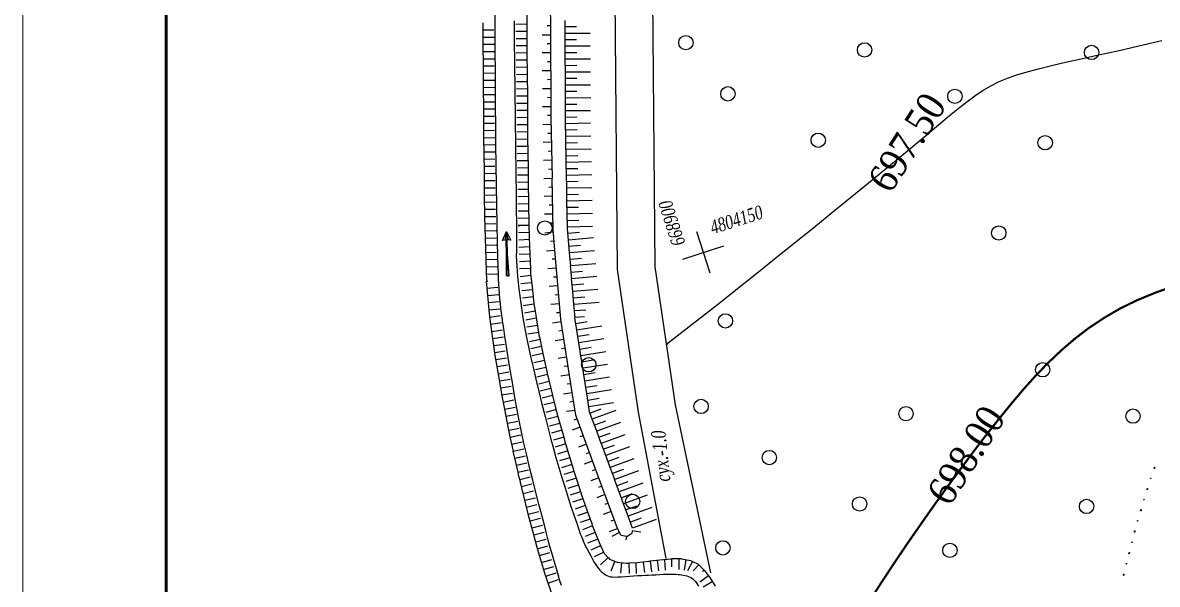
# Model space of a CAD drawing. Header units: millimetres. Extents: x 1353783 to 6492029790, y -7276956 to -512500.
# Drawn here: x 9936562 to 9952370, y -2801697 to -2793875 of the extents above; entities that cross this region are included whole.
import ezdxf

# ---------------------------------------------------------------- set-up
doc = ezdxf.new("R2010")
doc.units = ezdxf.units.MM
doc.linetypes.add('CONTI', pattern=[0])
doc.layers.get('0').update_dxf_attribs({"lineweight": 5})
doc.layers.get('Defpoints').update_dxf_attribs({"color": 255})
for name, color, linetype in [('GOR_BUNKNOWN', 212, 'CONTI'), ('GORIZUNKNOWN', 32, 'CONTI'), ('NAD_MГИДРОГР', 94, 'CONTI'), ('SETKR', 7, 'CONTI'), ('SIT_LГИДРОГР', 84, 'CONTI'), ('SIT_LГОРИЗОН', 14, 'CONTI'), ('SIT_LРЕЛЬЕФ', 7, 'CONTI'), ('USLZNГИДРОГР', 84, 'CONTI'), ('ZAPSKРАСТЕНИ', 94, 'CONTI'), ('РЕЛЬЕФ', 7, 'CONTI')]:
    doc.layers.add(name, color=color, linetype=linetype)
doc.layers.add('штамп', color=7, linetype='Continuous', lineweight=50)
doc.styles.add('SHRFT', font='', dxfattribs={"width": 0.75})
doc.styles.add('tandem1', font='', dxfattribs={"width": 0.9})
doc.styles.get('SHRFT').set_extended_font_data('Times New Roman Cyr', italic=True)
doc.styles.get('tandem1').set_extended_font_data('Times New Roman')

# ---------------------------------------------------------------- blocks, each defined once
blk = doc.blocks.new('BL_333')
at = {"color": 0}
for p, q in [((0, -3), (0, 3)), ((-3, 0), (3, 0))]:
    blk.add_line(p, q, dxfattribs=at)
blk = doc.blocks.new('BL_2004')
at = {"color": 0}
blk.add_circle((0, 0), 1, dxfattribs=at)
blk = doc.blocks.new('BL_89')
at = {"color": 0}
for p, q in [((0, 6.2), (-0.2, 6.2)), ((-0.2, 6.2), (-0.1, 3.7)), ((0, 0), (0, 6.2)), ((0, 6.2), (0.2, 6.2)), ((0.2, 6.2), (0.1, 3.7)), ((-0.1, 3.7), (-0.07, 3.2)), ((-0.07, 3.2), (-0.05, 1.2)), ((0.07, 3.2), (0.05, 1.2)), ((0.1, 3.7), (0.07, 3.2)), ((-0.6, 1.25), (0, 1.2)), ((0, 0), (-0.6, 1.25)), ((-0.25, 1.2), (0, 0)), ((0, 1.2), (0.6, 1.25)), ((0.6, 1.25), (0, 0)), ((0, 0), (0.25, 1.2))]:
    blk.add_line(p, q, dxfattribs=at)
blk = doc.blocks.new('оо')
at = {"layer": 'GOR_BUNKNOWN', "color": 9, "true_color": 0xc7c8ca, "const_width": 0.15}
blk.add_lwpolyline([(222722.493, -3431534.962), (222723.183, -3431534.392), (222723.953, -3431533.772), (222724.793, -3431533.102), (222725.723, -3431532.372), (222726.703, -3431531.622), (222727.743, -3431530.832), (222728.823, -3431530.022), (222729.933, -3431529.212), (222731.073, -3431528.392), (222732.213, -3431527.582), (222733.353, -3431526.792), (222734.493, -3431526.032), (222735.613, -3431525.302), (222736.713, -3431524.612), (222737.813, -3431523.972), (222738.923, -3431523.382), (222740.043, -3431522.842), (222741.183, -3431522.362), (222742.363, -3431521.942), (222743.573, -3431521.602), (222744.833, -3431521.322), (222746.153, -3431521.132), (222747.533, -3431521.022), (222748.963, -3431520.982)], dxfattribs=at)
at = {"layer": 'GORIZUNKNOWN', "color": 9, "true_color": 0xc7c8ca}
blk.add_lwpolyline([(222713.96, -3431514.11), (222714.133, -3431513.972), (222718.463, -3431512.392), (222719.743, -3431511.902), (222721.203, -3431511.352), (222722.803, -3431510.742), (222724.493, -3431510.092), (222726.243, -3431509.422), (222728.003, -3431508.732), (222729.743, -3431508.062), (222731.413, -3431507.402), (222732.983, -3431506.782), (222734.393, -3431506.222), (222735.633, -3431505.712), (222736.703, -3431505.282), (222737.633, -3431504.902), (222738.453, -3431504.572), (222739.173, -3431504.312), (222739.833, -3431504.092), (222740.443, -3431503.922), (222741.043, -3431503.792), (222741.643, -3431503.702), (222742.273, -3431503.652), (222742.963, -3431503.632), (222743.713, -3431503.642), (222744.533, -3431503.682), (222745.453, -3431503.742), (222746.453, -3431503.832), (222747.573, -3431503.932), (222748.803, -3431504.042), (222750.163, -3431504.172), (222751.663, -3431504.312), (222753.313, -3431504.452)], dxfattribs=at)
at = {"layer": 'SIT_LГИДРОГР', "color": 9, "true_color": 0xc7c8ca}
for p, q in [((222722.903, -3431474.022), (222712.313, -3431508.032)), ((222725.413, -3431474.822), (222714.873, -3431508.642)), ((222709.273, -3431489.692), (222709.703, -3431488.362)), ((222708.853, -3431491.002), (222709.273, -3431489.692)), ((222710.763, -3431489.332), (222710.373, -3431490.602)), ((222710.373, -3431490.602), (222709.883, -3431492.182)), ((222708.453, -3431492.272), (222708.853, -3431491.002)), ((222708.063, -3431493.492), (222708.453, -3431492.272)), ((222709.883, -3431492.182), (222709.333, -3431493.982)), ((222707.703, -3431494.642), (222708.063, -3431493.492)), ((222709.333, -3431493.982), (222708.753, -3431495.862)), ((222707.333, -3431495.832), (222707.703, -3431494.642)), ((222706.933, -3431497.132), (222707.333, -3431495.832)), ((222708.753, -3431495.862), (222708.183, -3431497.732)), ((222706.513, -3431498.492), (222706.933, -3431497.132)), ((222708.183, -3431497.732), (222707.653, -3431499.452)), ((222706.093, -3431499.872), (222706.513, -3431498.492)), ((222707.653, -3431499.452), (222707.193, -3431500.932)), ((222705.693, -3431501.212), (222706.093, -3431499.872)), ((222707.193, -3431500.932), (222706.853, -3431502.032)), ((222705.313, -3431502.482), (222705.693, -3431501.212)), ((222704.963, -3431503.632), (222705.313, -3431502.482)), ((222706.663, -3431502.642), (222706.563, -3431502.982)), ((222706.853, -3431502.032), (222706.663, -3431502.642)), ((222706.453, -3431503.312), (222706.343, -3431503.652)), ((222706.563, -3431502.982), (222706.453, -3431503.312)), ((222704.683, -3431504.592), (222704.963, -3431503.632)), ((222706.233, -3431503.982), (222706.123, -3431504.312)), ((222706.343, -3431503.652), (222706.233, -3431503.982)), ((222704.463, -3431505.342), (222704.683, -3431504.592)), ((222705.903, -3431504.982), (222705.803, -3431505.322)), ((222706.013, -3431504.652), (222705.903, -3431504.982)), ((222706.123, -3431504.312), (222706.013, -3431504.652)), ((222704.233, -3431506.142), (222704.323, -3431505.812)), ((222704.323, -3431505.812), (222704.463, -3431505.342)), ((222705.713, -3431505.662), (222705.633, -3431506.002)), ((222705.803, -3431505.322), (222705.713, -3431505.662)), ((222704.063, -3431506.792), (222704.143, -3431506.472)), ((222704.143, -3431506.472), (222704.233, -3431506.142)), ((222705.553, -3431506.362), (222705.463, -3431506.772)), ((222705.633, -3431506.002), (222705.553, -3431506.362)), ((222703.913, -3431507.452), (222703.983, -3431507.122)), ((222703.983, -3431507.122), (222704.063, -3431506.792)), ((222705.373, -3431507.222), (222705.283, -3431507.692)), ((222705.463, -3431506.772), (222705.373, -3431507.222)), ((222703.713, -3431508.442), (222703.773, -3431508.112)), ((222703.773, -3431508.112), (222703.843, -3431507.782)), ((222703.843, -3431507.782), (222703.913, -3431507.452)), ((222705.193, -3431508.192), (222705.113, -3431508.702)), ((222705.283, -3431507.692), (222705.193, -3431508.192)), ((222712.313, -3431508.032), (222710.653, -3431517.922)), ((222703.593, -3431509.112), (222703.653, -3431508.782)), ((222703.653, -3431508.782), (222703.713, -3431508.442)), ((222705.113, -3431508.702), (222705.023, -3431509.212)), ((222714.873, -3431508.642), (222713.273, -3431518.222)), ((222703.433, -3431510.082), (222703.523, -3431509.522)), ((222703.523, -3431509.522), (222703.593, -3431509.112)), ((222704.953, -3431509.722), (222704.883, -3431510.232)), ((222705.023, -3431509.212), (222704.953, -3431509.722)), ((222703.333, -3431510.772), (222703.433, -3431510.082)), ((222704.883, -3431510.232), (222704.823, -3431510.722)), ((222703.213, -3431511.542), (222703.333, -3431510.772)), ((222704.773, -3431511.262), (222704.703, -3431511.942)), ((222704.823, -3431510.722), (222704.773, -3431511.262)), ((222703.083, -3431512.392), (222703.213, -3431511.542)), ((222704.703, -3431511.942), (222704.643, -3431512.712)), ((222702.953, -3431513.272), (222703.083, -3431512.392)), ((222704.643, -3431512.712), (222704.573, -3431513.562)), ((222702.823, -3431514.182), (222702.953, -3431513.272)), ((222704.573, -3431513.562), (222704.513, -3431514.442)), ((222702.703, -3431515.082), (222702.823, -3431514.182)), ((222704.513, -3431514.442), (222704.453, -3431515.352)), ((222702.593, -3431515.942), (222702.703, -3431515.082)), ((222702.503, -3431516.752), (222702.593, -3431515.942)), ((222704.453, -3431515.352), (222704.393, -3431516.232)), ((222702.423, -3431517.552), (222702.503, -3431516.752)), ((222704.393, -3431516.232), (222704.343, -3431517.082)), ((222702.353, -3431518.402), (222702.423, -3431517.552)), ((222704.343, -3431517.082), (222704.293, -3431517.862)), ((222702.283, -3431519.292), (222702.353, -3431518.402)), ((222704.293, -3431517.862), (222704.263, -3431518.542)), ((222710.653, -3431517.922), (222709.383, -3431528.212)), ((222713.273, -3431518.222), (222712.033, -3431530.132)), ((222704.243, -3431519.192), (222704.223, -3431519.902)), ((222704.263, -3431518.542), (222704.243, -3431519.192)), ((222702.223, -3431520.192), (222702.283, -3431519.292)), ((222704.223, -3431519.902), (222704.213, -3431520.632)), ((222702.163, -3431521.072), (222702.223, -3431520.192)), ((222704.213, -3431520.632), (222704.203, -3431521.382)), ((222702.113, -3431521.922), (222702.163, -3431521.072)), ((222704.203, -3431521.382), (222704.203, -3431522.112)), ((222702.073, -3431522.712), (222702.113, -3431521.922)), ((222704.203, -3431522.112), (222704.203, -3431522.802)), ((222702.033, -3431523.422), (222702.073, -3431522.712)), ((222704.203, -3431522.802), (222704.213, -3431523.432)), ((222702.003, -3431524.032), (222702.033, -3431523.422)), ((222704.213, -3431523.432), (222704.223, -3431523.982)), ((222704.223, -3431523.982), (222704.223, -3431524.432)), ((222701.953, -3431524.952), (222701.973, -3431524.512)), ((222701.973, -3431524.512), (222702.003, -3431524.032)), ((222704.223, -3431524.432), (222704.233, -3431524.752)), ((222704.233, -3431524.752), (222704.253, -3431525.012)), ((222701.913, -3431525.922), (222701.933, -3431525.422)), ((222701.933, -3431525.422), (222701.953, -3431524.952)), ((222704.253, -3431525.012), (222704.283, -3431525.292)), ((222704.283, -3431525.292), (222704.313, -3431525.582)), ((222704.313, -3431525.582), (222704.353, -3431525.882)), ((222701.903, -3431526.412), (222701.913, -3431525.922)), ((222704.353, -3431525.882), (222704.403, -3431526.162)), ((222704.403, -3431526.162), (222704.453, -3431526.442)), ((222701.883, -3431527.362), (222701.893, -3431526.902)), ((222701.893, -3431526.902), (222701.903, -3431526.412)), ((222704.453, -3431526.442), (222704.503, -3431526.692)), ((222704.503, -3431526.692), (222704.543, -3431526.912)), ((222704.543, -3431526.912), (222704.593, -3431527.102)), ((222704.593, -3431527.102), (222704.623, -3431527.242)), ((222701.883, -3431527.792), (222701.883, -3431527.362)), ((222704.623, -3431527.242), (222704.663, -3431527.352)), ((222704.663, -3431527.352), (222704.713, -3431527.472)), ((222704.713, -3431527.472), (222704.763, -3431527.582)), ((222704.763, -3431527.582), (222704.813, -3431527.702)), ((222704.813, -3431527.702), (222704.883, -3431527.812)), ((222704.883, -3431527.812), (222704.953, -3431527.922)), ((222704.953, -3431527.922), (222705.023, -3431528.012)), ((222705.023, -3431528.012), (222705.113, -3431528.102)), ((222705.113, -3431528.102), (222705.203, -3431528.182)), ((222705.203, -3431528.182), (222705.303, -3431528.242)), ((222705.303, -3431528.242), (222705.423, -3431528.302)), ((222705.423, -3431528.302), (222705.603, -3431528.362)), ((222705.603, -3431528.362), (222705.813, -3431528.422)), ((222705.813, -3431528.422), (222706.053, -3431528.492)), ((222706.053, -3431528.492), (222706.323, -3431528.552)), ((222706.323, -3431528.552), (222706.593, -3431528.622)), ((222706.593, -3431528.622), (222706.873, -3431528.692)), ((222706.873, -3431528.692), (222707.153, -3431528.752)), ((222707.153, -3431528.752), (222707.413, -3431528.822)), ((222707.413, -3431528.822), (222707.643, -3431528.882)), ((222707.643, -3431528.882), (222707.873, -3431528.952)), ((222707.873, -3431528.952), (222708.123, -3431529.022)), ((222708.123, -3431529.022), (222708.373, -3431529.082)), ((222708.373, -3431529.082), (222708.633, -3431529.152)), ((222708.633, -3431529.152), (222708.893, -3431529.222)), ((222708.893, -3431529.222), (222709.133, -3431529.292)), ((222709.133, -3431529.292), (222709.353, -3431529.362)), ((222709.353, -3431529.362), (222709.553, -3431529.422)), ((222709.553, -3431529.422), (222709.723, -3431529.482)), ((222709.723, -3431529.482), (222709.853, -3431529.532)), ((222709.853, -3431529.532), (222709.963, -3431529.582)), ((222709.963, -3431529.582), (222710.073, -3431529.632)), ((222710.073, -3431529.632), (222710.183, -3431529.692)), ((222710.183, -3431529.692), (222710.293, -3431529.752)), ((222710.293, -3431529.752), (222710.403, -3431529.822)), ((222710.403, -3431529.822), (222710.503, -3431529.902)), ((222710.503, -3431529.902), (222710.593, -3431529.982)), ((222710.593, -3431529.982), (222710.673, -3431530.062)), ((222710.673, -3431530.062), (222710.743, -3431530.152)), ((222710.743, -3431530.152), (222710.803, -3431530.252)), ((222710.803, -3431530.252), (222710.853, -3431530.382)), ((222710.853, -3431530.382), (222710.913, -3431530.542)), ((222710.913, -3431530.542), (222710.963, -3431530.742))]:
    blk.add_line(p, q, dxfattribs=at)
at = {"layer": 'SIT_LГОРИЗОН', "color": 9, "true_color": 0xc7c8ca}
for p, q in [((222708.223, -3431490.232), (222708.623, -3431488.972)), ((222708.623, -3431488.972), (222708.673, -3431488.802)), ((222711.833, -3431488.882), (222711.383, -3431490.312)), ((222708.373, -3431489.752), (222709.093, -3431489.982)), ((222708.523, -3431489.282), (222709.243, -3431489.502)), ((222711.533, -3431489.832), (222710.813, -3431489.612)), ((222707.773, -3431491.672), (222708.223, -3431490.242)), ((222708.073, -3431490.722), (222708.793, -3431490.942)), ((222708.223, -3431490.232), (222708.943, -3431490.452)), ((222711.233, -3431490.792), (222710.513, -3431490.562)), ((222711.383, -3431490.312), (222710.663, -3431490.082)), ((222711.383, -3431490.312), (222711.183, -3431490.962)), ((222707.923, -3431491.192), (222708.643, -3431491.422)), ((222710.933, -3431491.742), (222710.213, -3431491.522)), ((222711.083, -3431491.262), (222710.373, -3431491.042)), ((222711.183, -3431490.962), (222710.933, -3431491.742)), ((222707.323, -3431493.102), (222707.773, -3431491.672)), ((222707.623, -3431492.152), (222708.343, -3431492.372)), ((222707.773, -3431491.672), (222708.493, -3431491.892)), ((222710.783, -3431492.222), (222710.063, -3431491.992)), ((222710.933, -3431491.742), (222710.483, -3431493.172)), ((222706.873, -3431494.532), (222707.323, -3431493.102)), ((222707.323, -3431493.102), (222708.043, -3431493.322)), ((222707.473, -3431492.622), (222708.193, -3431492.852)), ((222710.493, -3431493.182), (222709.773, -3431492.962)), ((222710.633, -3431492.692), (222709.923, -3431492.472)), ((222710.493, -3431493.182), (222710.043, -3431494.612)), ((222707.173, -3431493.582), (222707.893, -3431493.802)), ((222710.193, -3431494.132), (222709.483, -3431493.912)), ((222710.343, -3431493.662), (222709.623, -3431493.432)), ((222706.423, -3431495.962), (222706.873, -3431494.532)), ((222706.873, -3431494.532), (222707.593, -3431494.752)), ((222707.023, -3431494.052), (222707.743, -3431494.282)), ((222710.043, -3431494.612), (222709.323, -3431494.392)), ((222710.043, -3431494.612), (222709.593, -3431496.042)), ((222706.573, -3431495.482), (222707.293, -3431495.712)), ((222706.723, -3431495.012), (222707.443, -3431495.232)), ((222709.743, -3431495.562), (222709.033, -3431495.342)), ((222709.893, -3431495.092), (222709.173, -3431494.862)), ((222706.253, -3431496.512), (222706.423, -3431495.962)), ((222706.423, -3431495.962), (222707.143, -3431496.182)), ((222709.443, -3431496.522), (222708.723, -3431496.292)), ((222709.593, -3431496.042), (222708.873, -3431495.822)), ((222709.593, -3431496.042), (222709.143, -3431497.472)), ((222705.983, -3431497.392), (222706.253, -3431496.512)), ((222706.133, -3431496.912), (222706.843, -3431497.132)), ((222706.273, -3431496.442), (222706.993, -3431496.662)), ((222709.293, -3431496.992), (222708.583, -3431496.772)), ((222705.543, -3431498.822), (222705.983, -3431497.392)), ((222705.833, -3431497.862), (222706.553, -3431498.082)), ((222705.983, -3431497.392), (222706.703, -3431497.612)), ((222708.993, -3431497.952), (222708.283, -3431497.732)), ((222709.143, -3431497.472), (222708.423, -3431497.252)), ((222709.023, -3431497.872), (222708.703, -3431498.902)), ((222709.143, -3431497.472), (222709.013, -3431497.872)), ((222705.693, -3431498.342), (222706.403, -3431498.562)), ((222708.713, -3431498.912), (222707.993, -3431498.692)), ((222708.853, -3431498.432), (222708.133, -3431498.212)), ((222705.103, -3431500.262), (222705.543, -3431498.832)), ((222705.393, -3431499.302), (222706.113, -3431499.522)), ((222705.543, -3431498.822), (222706.263, -3431499.042)), ((222708.563, -3431499.392), (222707.853, -3431499.172)), ((222708.713, -3431498.912), (222708.273, -3431500.342)), ((222704.663, -3431501.692), (222705.103, -3431500.262)), ((222705.103, -3431500.262), (222705.823, -3431500.482)), ((222705.253, -3431499.782), (222705.963, -3431500.002)), ((222708.273, -3431500.342), (222707.553, -3431500.122)), ((222708.423, -3431499.872), (222707.703, -3431499.652)), ((222704.953, -3431500.732), (222705.673, -3431500.952)), ((222707.983, -3431501.302), (222707.263, -3431501.082)), ((222708.123, -3431500.822), (222707.413, -3431500.602)), ((222708.273, -3431500.342), (222707.833, -3431501.772)), ((222704.443, -3431502.402), (222704.663, -3431501.702)), ((222704.663, -3431501.692), (222705.383, -3431501.912)), ((222704.813, -3431501.212), (222705.523, -3431501.432)), ((222707.833, -3431501.782), (222707.113, -3431501.562)), ((222707.833, -3431501.782), (222707.393, -3431503.212)), ((222704.243, -3431503.132), (222704.453, -3431502.402)), ((222704.383, -3431502.652), (222705.103, -3431502.862)), ((222704.513, -3431502.172), (222705.233, -3431502.392)), ((222707.543, -3431502.742), (222706.823, -3431502.522)), ((222707.683, -3431502.262), (222706.973, -3431502.042)), ((222703.823, -3431504.572), (222704.233, -3431503.132)), ((222704.243, -3431503.132), (222704.963, -3431503.342)), ((222707.393, -3431503.212), (222706.673, -3431502.992)), ((222706.783, -3431503.042), (222706.673, -3431503.012)), ((222707.393, -3431503.212), (222706.983, -3431504.652)), ((222703.963, -3431504.092), (222704.683, -3431504.302)), ((222704.103, -3431503.612), (222704.823, -3431503.822)), ((222707.123, -3431504.172), (222706.403, -3431503.972)), ((222707.253, -3431503.692), (222706.533, -3431503.492)), ((222703.413, -3431506.022), (222703.823, -3431504.582)), ((222703.823, -3431504.572), (222704.543, -3431504.782)), ((222706.843, -3431505.142), (222706.123, -3431504.942)), ((222706.983, -3431504.662), (222706.263, -3431504.462)), ((222706.983, -3431504.662), (222706.573, -3431506.102)), ((222703.553, -3431505.542), (222704.273, -3431505.752)), ((222703.693, -3431505.062), (222704.413, -3431505.272)), ((222706.713, -3431505.622), (222705.993, -3431505.422)), ((222703.073, -3431507.472), (222703.403, -3431506.012)), ((222703.293, -3431506.492), (222704.023, -3431506.662)), ((222703.413, -3431506.022), (222703.483, -3431506.042)), ((222706.453, -3431506.582), (222705.713, -3431506.432)), ((222706.573, -3431506.102), (222705.853, -3431505.902)), ((222706.483, -3431506.432), (222706.253, -3431507.562)), ((222706.573, -3431506.102), (222706.483, -3431506.432)), ((222703.183, -3431506.982), (222703.913, -3431507.152)), ((222706.253, -3431507.562), (222705.523, -3431507.412)), ((222706.353, -3431507.072), (222705.613, -3431506.922)), ((222702.853, -3431508.442), (222703.073, -3431507.482)), ((222702.963, -3431507.962), (222703.693, -3431508.132)), ((222703.073, -3431507.472), (222703.803, -3431507.642)), ((222706.153, -3431508.052), (222705.413, -3431507.902)), ((222706.253, -3431507.562), (222706.053, -3431508.522)), ((222702.503, -3431510.432), (222702.763, -3431508.952)), ((222702.763, -3431508.952), (222702.853, -3431508.442)), ((222702.763, -3431508.952), (222703.503, -3431509.082)), ((222702.853, -3431508.462), (222703.593, -3431508.592)), ((222705.973, -3431509.042), (222705.233, -3431508.932)), ((222706.043, -3431508.542), (222705.303, -3431508.432)), ((222706.053, -3431508.522), (222705.973, -3431509.032)), ((222702.673, -3431509.452), (222703.413, -3431509.572)), ((222705.903, -3431509.532), (222705.163, -3431509.432)), ((222705.973, -3431509.042), (222705.753, -3431510.522)), ((222702.383, -3431511.122), (222702.503, -3431510.422)), ((222702.503, -3431510.432), (222703.243, -3431510.562)), ((222702.593, -3431509.942), (222703.333, -3431510.072)), ((222705.753, -3431510.522), (222705.013, -3431510.412)), ((222705.823, -3431510.032), (222705.083, -3431509.922)), ((222705.753, -3431510.522), (222705.703, -3431510.832)), ((222702.273, -3431511.902), (222702.383, -3431511.122)), ((222702.413, -3431510.922), (222703.153, -3431511.042)), ((222705.693, -3431511.022), (222704.943, -3431510.942)), ((222705.713, -3431510.832), (222705.593, -3431512.012)), ((222702.063, -3431513.392), (222702.273, -3431511.902)), ((222702.273, -3431511.902), (222703.013, -3431512.002)), ((222702.343, -3431511.402), (222703.083, -3431511.512)), ((222705.593, -3431512.012), (222704.843, -3431511.932)), ((222705.643, -3431511.512), (222704.893, -3431511.442)), ((222705.593, -3431512.012), (222705.463, -3431513.282)), ((222702.133, -3431512.892), (222702.873, -3431513.002)), ((222702.203, -3431512.402), (222702.943, -3431512.502)), ((222705.493, -3431513.002), (222704.743, -3431512.932)), ((222705.543, -3431512.512), (222704.793, -3431512.432)), ((222701.983, -3431513.952), (222702.063, -3431513.382)), ((222702.063, -3431513.392), (222702.803, -3431513.492)), ((222705.443, -3431513.502), (222704.693, -3431513.452)), ((222705.443, -3431513.502), (222705.333, -3431515.002)), ((222705.463, -3431513.282), (222705.443, -3431513.512)), ((222701.873, -3431514.882), (222701.983, -3431513.952)), ((222701.933, -3431514.382), (222702.673, -3431514.472)), ((222701.993, -3431513.882), (222702.733, -3431513.982)), ((222705.373, -3431514.502), (222704.623, -3431514.442)), ((222705.403, -3431514.002), (222704.663, -3431513.942)), ((222701.693, -3431516.372), (222701.873, -3431514.882)), ((222701.873, -3431514.882), (222702.613, -3431514.972)), ((222705.343, -3431515.002), (222704.593, -3431514.952)), ((222705.343, -3431515.002), (222705.283, -3431515.782)), ((222701.753, -3431515.872), (222702.493, -3431515.962)), ((222701.813, -3431515.382), (222702.553, -3431515.462)), ((222705.273, -3431516.002), (222704.523, -3431515.972)), ((222705.303, -3431515.502), (222704.563, -3431515.442)), ((222705.283, -3431515.782), (222705.253, -3431516.502)), ((222701.553, -3431517.862), (222701.643, -3431516.832)), ((222701.643, -3431516.832), (222701.703, -3431516.372)), ((222701.643, -3431516.862), (222702.393, -3431516.932)), ((222701.693, -3431516.372), (222702.433, -3431516.462)), ((222705.253, -3431516.502), (222704.503, -3431516.472)), ((222705.253, -3431516.502), (222705.193, -3431518.002)), ((222701.593, -3431517.362), (222702.343, -3431517.432)), ((222705.213, -3431517.502), (222704.463, -3431517.472)), ((222705.233, -3431517.002), (222704.483, -3431516.972)), ((222701.413, -3431519.352), (222701.543, -3431517.862)), ((222701.503, -3431518.352), (222702.253, -3431518.422)), ((222701.553, -3431517.862), (222702.303, -3431517.932)), ((222705.173, -3431518.492), (222704.423, -3431518.482)), ((222705.193, -3431518.002), (222704.443, -3431517.972)), ((222705.183, -3431518.232), (222705.153, -3431519.492)), ((222705.193, -3431518.002), (222705.183, -3431518.232)), ((222701.453, -3431518.852), (222702.203, -3431518.922)), ((222705.163, -3431518.992), (222704.413, -3431518.982)), ((222701.303, -3431520.862), (222701.393, -3431519.652)), ((222701.373, -3431519.862), (222702.123, -3431519.922)), ((222701.383, -3431519.652), (222701.413, -3431519.362)), ((222701.413, -3431519.352), (222702.163, -3431519.422)), ((222705.153, -3431519.992), (222704.403, -3431519.982)), ((222705.163, -3431519.492), (222704.413, -3431519.482)), ((222705.163, -3431519.492), (222705.143, -3431520.542)), ((222701.203, -3431522.322), (222701.313, -3431520.852)), ((222701.303, -3431520.862), (222702.053, -3431520.912)), ((222701.343, -3431520.362), (222702.083, -3431520.412)), ((222705.143, -3431520.492), (222704.393, -3431520.482)), ((222705.143, -3431520.542), (222705.143, -3431520.992)), ((222701.273, -3431521.352), (222702.023, -3431521.412)), ((222705.133, -3431520.992), (222704.383, -3431520.992)), ((222705.133, -3431521.492), (222704.383, -3431521.492)), ((222705.133, -3431520.992), (222705.143, -3431522.492)), ((222701.133, -3431523.842), (222701.203, -3431522.342)), ((222701.203, -3431522.352), (222701.203, -3431522.322)), ((222701.203, -3431522.352), (222701.953, -3431522.392)), ((222701.243, -3431521.852), (222701.983, -3431521.902)), ((222705.133, -3431521.992), (222704.383, -3431521.992)), ((222701.183, -3431522.842), (222701.933, -3431522.882)), ((222705.143, -3431522.492), (222704.393, -3431522.492)), ((222705.163, -3431522.992), (222704.413, -3431523.012)), ((222705.143, -3431522.492), (222705.143, -3431522.622)), ((222705.153, -3431522.622), (222705.193, -3431523.992)), ((222701.083, -3431524.742), (222701.123, -3431523.842)), ((222701.133, -3431523.842), (222701.883, -3431523.882)), ((222701.153, -3431523.342), (222701.903, -3431523.382)), ((222705.183, -3431523.492), (222704.433, -3431523.512)), ((222705.203, -3431523.992), (222704.453, -3431524.012)), ((222705.203, -3431523.992), (222705.213, -3431524.382)), ((222701.063, -3431525.342), (222701.083, -3431524.742)), ((222701.103, -3431524.342), (222701.853, -3431524.382)), ((222705.203, -3431524.492), (222704.453, -3431524.542)), ((222705.203, -3431524.382), (222705.273, -3431525.492)), ((222701.033, -3431526.792), (222701.073, -3431525.342)), ((222701.063, -3431525.342), (222701.813, -3431525.362)), ((222701.073, -3431524.842), (222701.823, -3431524.862)), ((222705.243, -3431524.992), (222704.493, -3431525.042)), ((222705.273, -3431525.482), (222704.523, -3431525.532)), ((222705.273, -3431525.482), (222705.293, -3431525.732)), ((222701.043, -3431526.342), (222701.793, -3431526.362)), ((222701.053, -3431525.842), (222701.803, -3431525.862)), ((222705.323, -3431525.992), (222704.583, -3431526.082)), ((222705.293, -3431525.732), (222705.403, -3431526.572)), ((222701.063, -3431528.342), (222701.033, -3431526.842)), ((222701.043, -3431526.842), (222701.043, -3431526.792)), ((222701.043, -3431526.842), (222701.793, -3431526.832)), ((222705.393, -3431526.482), (222704.653, -3431526.582)), ((222705.583, -3431526.932), (222704.913, -3431527.262)), ((222705.403, -3431526.572), (222705.583, -3431526.942)), ((222705.583, -3431526.932), (222705.643, -3431527.062)), ((222705.643, -3431527.062), (222706.083, -3431527.422)), ((222701.043, -3431527.342), (222701.793, -3431527.332)), ((222705.933, -3431527.302), (222705.453, -3431527.882)), ((222706.363, -3431527.542), (222706.053, -3431528.232)), ((222706.083, -3431527.422), (222706.673, -3431527.682)), ((222706.823, -3431527.722), (222706.623, -3431528.442)), ((222706.673, -3431527.692), (222706.813, -3431527.732)), ((222706.823, -3431527.722), (222707.383, -3431527.882)), ((222707.303, -3431527.862), (222707.103, -3431528.582)), ((222707.383, -3431527.882), (222708.163, -3431528.032)), ((222707.793, -3431527.962), (222707.653, -3431528.702)), ((222708.293, -3431528.052), (222708.153, -3431528.792)), ((222708.163, -3431528.032), (222708.283, -3431528.052)), ((222708.293, -3431528.052), (222708.953, -3431528.182)), ((222708.783, -3431528.142), (222708.643, -3431528.882)), ((222708.953, -3431528.182), (222709.723, -3431528.352)), ((222709.263, -3431528.252), (222709.093, -3431528.982)), ((222709.753, -3431528.352), (222709.573, -3431528.902)), ((222709.723, -3431528.352), (222709.753, -3431528.362)), ((222709.753, -3431528.352), (222710.413, -3431528.562)), ((222710.233, -3431528.502), (222710.003, -3431529.222)), ((222710.683, -3431528.722), (222710.343, -3431529.382)), ((222710.413, -3431528.572), (222710.983, -3431528.872)), ((222711.093, -3431528.982), (222710.563, -3431529.512)), ((222711.433, -3431529.352), (222710.933, -3431529.622)), ((222710.983, -3431528.872), (222711.093, -3431528.982)), ((222711.093, -3431528.982), (222711.393, -3431529.282)), ((222711.393, -3431529.282), (222711.673, -3431529.802)), ((222711.833, -3431530.272), (222711.123, -3431530.522)), ((222711.663, -3431529.792), (222711.523, -3431529.872)), ((222711.673, -3431529.802), (222711.833, -3431530.262)), ((222711.833, -3431530.272), (222711.883, -3431530.422)), ((222711.963, -3431530.752), (222711.233, -3431530.922)), ((222711.893, -3431530.422), (222712.053, -3431531.102))]:
    blk.add_line(p, q, dxfattribs=at)
at = {"layer": 'SIT_LРЕЛЬЕФ', "color": 9, "true_color": 0xc7c8ca}
for p, q in [((222712.903, -3431491.042), (222714.413, -3431486.272)), ((222713.093, -3431490.442), (222712.853, -3431490.372)), ((222713.883, -3431491.262), (222714.153, -3431490.402)), ((222714.783, -3431491.072), (222714.023, -3431490.832)), ((222711.393, -3431495.812), (222712.903, -3431491.042)), ((222712.333, -3431490.862), (222712.903, -3431491.042)), ((222712.713, -3431491.642), (222712.473, -3431491.562)), ((222713.613, -3431492.112), (222713.883, -3431491.252)), ((222715.553, -3431491.792), (222713.883, -3431491.262)), ((222712.523, -3431492.232), (222711.953, -3431492.052)), ((222713.343, -3431492.972), (222713.613, -3431492.112)), ((222715.283, -3431492.642), (222713.613, -3431492.112)), ((222714.513, -3431491.922), (222713.753, -3431491.682)), ((222712.333, -3431492.832), (222712.103, -3431492.762)), ((222713.073, -3431493.832), (222713.343, -3431492.972)), ((222715.013, -3431493.502), (222713.343, -3431492.972)), ((222714.243, -3431492.782), (222713.483, -3431492.542)), ((222712.143, -3431493.432), (222711.573, -3431493.252)), ((222711.963, -3431494.022), (222711.723, -3431493.952)), ((222712.803, -3431494.692), (222713.073, -3431493.832)), ((222714.743, -3431494.362), (222713.073, -3431493.832)), ((222713.973, -3431493.642), (222713.213, -3431493.402)), ((222711.773, -3431494.622), (222711.203, -3431494.442)), ((222712.533, -3431495.552), (222712.803, -3431494.692)), ((222714.473, -3431495.222), (222712.803, -3431494.692)), ((222713.703, -3431494.502), (222712.943, -3431494.262)), ((222711.583, -3431495.212), (222711.343, -3431495.142)), ((222712.253, -3431496.402), (222712.523, -3431495.542)), ((222714.203, -3431496.082), (222712.533, -3431495.552)), ((222713.433, -3431495.362), (222712.673, -3431495.122)), ((222710.823, -3431495.632), (222711.393, -3431495.812)), ((222711.203, -3431496.402), (222710.963, -3431496.322)), ((222711.153, -3431496.552), (222711.393, -3431495.802)), ((222713.153, -3431496.212), (222712.393, -3431495.972)), ((222709.953, -3431500.592), (222711.163, -3431496.552)), ((222711.033, -3431497.002), (222710.453, -3431496.832)), ((222711.983, -3431497.252), (222712.103, -3431496.852)), ((222712.113, -3431496.852), (222712.253, -3431496.402)), ((222712.883, -3431497.072), (222712.123, -3431496.832)), ((222713.923, -3431496.932), (222712.253, -3431496.402)), ((222710.853, -3431497.602), (222710.613, -3431497.522)), ((222711.723, -3431498.112), (222711.983, -3431497.252)), ((222712.623, -3431497.912), (222711.853, -3431497.682)), ((222713.663, -3431497.752), (222711.983, -3431497.252)), ((222710.673, -3431498.192), (222710.093, -3431498.022)), ((222710.493, -3431498.792), (222710.253, -3431498.722)), ((222711.463, -3431498.982), (222711.723, -3431498.122)), ((222712.363, -3431498.782), (222711.593, -3431498.552)), ((222713.403, -3431498.612), (222711.723, -3431498.112)), ((222710.313, -3431499.392), (222709.733, -3431499.222)), ((222711.213, -3431499.842), (222711.473, -3431498.982)), ((222712.113, -3431499.642), (222711.343, -3431499.412)), ((222713.143, -3431499.482), (222711.463, -3431498.982)), ((222710.133, -3431499.992), (222709.893, -3431499.922)), ((222710.953, -3431500.702), (222711.213, -3431499.842)), ((222711.853, -3431500.502), (222711.083, -3431500.272)), ((222712.893, -3431500.342), (222711.213, -3431499.842)), ((222708.923, -3431504.002), (222709.943, -3431500.592)), ((222709.383, -3431500.422), (222709.953, -3431500.592)), ((222710.693, -3431501.562), (222710.953, -3431500.702)), ((222712.633, -3431501.202), (222710.953, -3431500.702)), ((222709.593, -3431501.792), (222709.013, -3431501.622)), ((222709.763, -3431501.192), (222709.533, -3431501.122)), ((222710.433, -3431502.422), (222710.693, -3431501.562)), ((222712.373, -3431502.062), (222710.693, -3431501.562)), ((222711.593, -3431501.362), (222710.823, -3431501.132)), ((222709.413, -3431502.392), (222709.173, -3431502.312)), ((222710.173, -3431503.282), (222710.433, -3431502.422)), ((222712.113, -3431502.922), (222710.433, -3431502.422)), ((222711.333, -3431502.222), (222710.563, -3431501.992)), ((222709.233, -3431502.982), (222708.653, -3431502.812)), ((222709.913, -3431504.152), (222710.173, -3431503.292)), ((222711.853, -3431503.782), (222710.173, -3431503.282)), ((222711.073, -3431503.082), (222710.303, -3431502.852)), ((222708.873, -3431504.192), (222708.293, -3431504.062)), ((222708.593, -3431505.412), (222708.923, -3431504.002)), ((222709.053, -3431503.582), (222708.813, -3431503.512)), ((222709.703, -3431505.032), (222709.883, -3431504.262)), ((222709.883, -3431504.262), (222709.913, -3431504.152)), ((222711.593, -3431504.652), (222709.913, -3431504.152)), ((222710.813, -3431503.952), (222710.043, -3431503.722)), ((222708.733, -3431504.802), (222708.493, -3431504.742)), ((222709.503, -3431505.912), (222709.703, -3431505.032)), ((222711.413, -3431505.422), (222709.703, -3431505.032)), ((222710.583, -3431504.772), (222709.803, -3431504.592)), ((222707.503, -3431510.122), (222708.593, -3431505.412)), ((222708.013, -3431505.272), (222708.593, -3431505.412)), ((222710.383, -3431505.652), (222709.603, -3431505.472)), ((222708.313, -3431506.632), (222707.723, -3431506.492)), ((222708.453, -3431506.022), (222708.213, -3431505.962)), ((222709.303, -3431506.792), (222709.503, -3431505.912)), ((222710.183, -3431506.532), (222709.403, -3431506.352)), ((222711.213, -3431506.302), (222709.503, -3431505.912)), ((222708.173, -3431507.242), (222707.923, -3431507.182)), ((222709.093, -3431507.672), (222709.293, -3431506.792)), ((222709.973, -3431507.412), (222709.193, -3431507.232)), ((222711.013, -3431507.182), (222709.303, -3431506.792)), ((222708.033, -3431507.842), (222707.443, -3431507.712)), ((222708.893, -3431508.542), (222709.093, -3431507.662)), ((222709.773, -3431508.282), (222708.993, -3431508.102)), ((222710.803, -3431508.062), (222709.093, -3431507.672)), ((222707.743, -3431509.062), (222707.163, -3431508.932)), ((222707.883, -3431508.452), (222707.643, -3431508.402)), ((222708.693, -3431509.422), (222708.893, -3431508.542)), ((222709.573, -3431509.162), (222708.793, -3431508.982)), ((222710.603, -3431508.932), (222708.893, -3431508.542)), ((222707.603, -3431509.672), (222707.363, -3431509.612)), ((222708.493, -3431510.302), (222708.693, -3431509.422)), ((222710.403, -3431509.812), (222708.693, -3431509.422)), ((222706.693, -3431515.222), (222707.473, -3431510.282)), ((222706.883, -3431510.192), (222707.473, -3431510.282)), ((222707.473, -3431510.282), (222707.503, -3431510.122)), ((222708.343, -3431511.182), (222708.483, -3431510.322)), ((222708.473, -3431510.322), (222708.483, -3431510.292)), ((222709.133, -3431510.452), (222708.493, -3431510.302)), ((222709.373, -3431510.042), (222708.593, -3431509.862)), ((222707.373, -3431510.902), (222707.123, -3431510.862)), ((222708.203, -3431512.072), (222708.343, -3431511.182)), ((222710.073, -3431511.452), (222708.343, -3431511.182)), ((222709.203, -3431510.862), (222708.413, -3431510.742)), ((222707.273, -3431511.522), (222706.683, -3431511.422)), ((222707.183, -3431512.132), (222706.933, -3431512.092)), ((222708.063, -3431512.962), (222708.203, -3431512.072)), ((222709.933, -3431512.342), (222708.203, -3431512.072)), ((222709.063, -3431511.752), (222708.273, -3431511.632)), ((222707.083, -3431512.752), (222706.493, -3431512.662)), ((222707.923, -3431513.842), (222708.063, -3431512.952)), ((222709.793, -3431513.232), (222708.063, -3431512.962)), ((222708.923, -3431512.642), (222708.133, -3431512.522)), ((222706.983, -3431513.372), (222706.733, -3431513.332)), ((222708.783, -3431513.522), (222707.993, -3431513.402)), ((222706.883, -3431513.992), (222706.293, -3431513.892)), ((222707.783, -3431514.732), (222707.923, -3431513.842)), ((222708.643, -3431514.412), (222707.853, -3431514.292)), ((222709.653, -3431514.112), (222707.923, -3431513.842)), ((222706.103, -3431515.132), (222706.693, -3431515.222)), ((222706.453, -3431516.802), (222706.703, -3431515.222)), ((222706.793, -3431514.602), (222706.543, -3431514.562)), ((222707.643, -3431515.622), (222707.783, -3431514.732)), ((222708.503, -3431515.302), (222707.713, -3431515.182)), ((222709.513, -3431515.002), (222707.783, -3431514.732)), ((222706.603, -3431515.842), (222706.353, -3431515.802)), ((222707.503, -3431516.512), (222707.643, -3431515.622)), ((222708.363, -3431516.192), (222707.573, -3431516.072)), ((222709.373, -3431515.892), (222707.643, -3431515.622)), ((222706.503, -3431516.462), (222705.913, -3431516.362)), ((222706.603, -3431520.192), (222706.463, -3431516.802)), ((222707.443, -3431516.862), (222707.503, -3431516.512)), ((222707.473, -3431517.412), (222707.453, -3431516.862)), ((222709.233, -3431516.782), (222707.503, -3431516.512)), ((222706.493, -3431517.692), (222705.893, -3431517.722)), ((222706.473, -3431517.072), (222706.223, -3431517.082)), ((222708.253, -3431516.932), (222707.453, -3431516.962)), ((222709.223, -3431517.342), (222707.473, -3431517.412)), ((222707.513, -3431518.312), (222707.473, -3431517.412)), ((222706.523, -3431518.322), (222706.273, -3431518.332)), ((222708.293, -3431517.832), (222707.493, -3431517.862)), ((222709.263, -3431518.242), (222707.513, -3431518.312)), ((222707.553, -3431519.212), (222707.513, -3431518.312)), ((222706.553, -3431518.942), (222705.953, -3431518.972)), ((222708.333, -3431518.732), (222707.533, -3431518.762)), ((222709.303, -3431519.142), (222707.553, -3431519.212)), ((222707.593, -3431520.102), (222707.553, -3431519.202)), ((222706.573, -3431519.572), (222706.323, -3431519.582)), ((222708.373, -3431519.622), (222707.573, -3431519.652)), ((222709.343, -3431520.032), (222707.593, -3431520.102)), ((222706.003, -3431520.222), (222706.603, -3431520.192)), ((222706.623, -3431520.822), (222706.373, -3431520.832)), ((222706.813, -3431525.192), (222706.603, -3431520.192)), ((222707.633, -3431521.002), (222707.593, -3431520.102)), ((222708.413, -3431520.522), (222707.613, -3431520.552)), ((222706.653, -3431521.442), (222706.053, -3431521.472)), ((222709.383, -3431520.932), (222707.633, -3431521.002)), ((222707.673, -3431521.902), (222707.633, -3431521.002)), ((222708.453, -3431521.422), (222707.653, -3431521.452)), ((222706.683, -3431522.072), (222706.433, -3431522.082)), ((222707.703, -3431522.802), (222707.663, -3431521.902)), ((222709.423, -3431521.832), (222707.673, -3431521.902)), ((222708.483, -3431522.322), (222707.683, -3431522.352)), ((222706.703, -3431522.692), (222706.103, -3431522.722)), ((222709.453, -3431522.732), (222707.703, -3431522.802)), ((222707.743, -3431523.702), (222707.703, -3431522.802)), ((222708.523, -3431523.222), (222707.723, -3431523.252)), ((222706.763, -3431523.942), (222706.163, -3431523.972)), ((222706.733, -3431523.322), (222706.483, -3431523.332)), ((222709.493, -3431523.632), (222707.743, -3431523.702)), ((222707.783, -3431524.602), (222707.743, -3431523.702)), ((222706.783, -3431524.572), (222706.533, -3431524.582)), ((222708.563, -3431524.122), (222707.763, -3431524.152)), ((222709.533, -3431524.532), (222707.783, -3431524.602)), ((222707.823, -3431525.502), (222707.783, -3431524.602)), ((222706.213, -3431525.222), (222706.813, -3431525.192)), ((222706.853, -3431525.512), (222706.263, -3431525.602)), ((222706.893, -3431525.752), (222706.813, -3431525.192)), ((222708.603, -3431525.022), (222707.803, -3431525.052)), ((222709.573, -3431525.432), (222707.823, -3431525.502)), ((222707.253, -3431525.922), (222706.893, -3431525.752)), ((222707.243, -3431525.922), (222707.133, -3431526.142)), ((222707.653, -3431525.842), (222707.253, -3431525.942)), ((222707.743, -3431525.662), (222707.653, -3431525.842)), ((222708.283, -3431525.932), (222707.743, -3431525.662))]:
    blk.add_line(p, q, dxfattribs=at)
for centre in [(222743.703, -3431532.642), (222743.733, -3431532.592), (222743.243, -3431533.232), (222742.773, -3431533.882), (222742.803, -3431533.852), (222742.343, -3431534.502), (222741.473, -3431535.782), (222741.903, -3431535.162), (222741.923, -3431535.122), (222741.043, -3431536.442), (222741.063, -3431536.392), (222740.643, -3431537.072), (222740.213, -3431537.752), (222740.243, -3431537.712), (222739.413, -3431539.022), (222739.813, -3431538.382), (222739.393, -3431539.072)]:
    blk.add_circle(centre, 0.02, dxfattribs=at)
at = {"layer": 'SETKR', "color": 9, "true_color": 0xc7c8ca, "xscale": 0.5000000000000001, "yscale": 0.5000000000000001, "zscale": 0.5000000000000001}
blk.add_blockref('BL_333', (222718.393, -3431508.732), dxfattribs=at)
at = {"layer": 'USLZNГИДРОГР', "color": 9, "true_color": 0xc7c8ca, "xscale": 0.5000000000000001, "yscale": 0.5000000000000001, "zscale": 0.5000000000000001, "rotation": 164}
blk.add_blockref('BL_89', (222705.773, -3431503.132), dxfattribs=at)
at = {"layer": 'ZAPSKРАСТЕНИ', "color": 9, "true_color": 0xc7c8ca, "xscale": 0.5000000000000001, "yscale": 0.5000000000000001, "zscale": 0.5000000000000001}
for p in [(222721.697, -3431494.445), (222723.393, -3431498.732), (222733.393, -3431498.732), (222708.393, -3431503.732), (222728.393, -3431503.732), (222738.393, -3431503.732), (222748.393, -3431503.732), (222743.393, -3431508.732), (222708.393, -3431513.732), (222718.393, -3431513.732), (222738.393, -3431513.732), (222714.957, -3431518.888), (222708.393, -3431523.732), (222718.393, -3431523.732), (222728.393, -3431523.732), (222738.393, -3431523.732), (222713.393, -3431528.732), (222723.393, -3431528.732), (222743.393, -3431528.732), (222728.393, -3431533.732), (222738.393, -3431533.732)]:
    blk.add_blockref('BL_2004', p, dxfattribs=at)
at = {"layer": 'NAD_MГИДРОГР', "color": 9, "true_color": 0xc7c8ca, "style": 'SHRFT', "width": 0.75}
blk.add_text('сух.-1.0', height=1, rotation=78, dxfattribs=at).set_placement((222711.333, -3431523.182))
at = {"layer": 'РЕЛЬЕФ', "color": 9, "true_color": 0xc7c8ca, "style": 'SHRFT', "width": 0.75}
blk.add_text('668900', height=0.95, rotation=90, dxfattribs=at).set_placement((222717.393, -3431507.732))
blk.add_text('4804150', height=0.95, dxfattribs=at).set_placement((222719.393, -3431507.732))

msp = doc.modelspace()

# ---------------------------------------------------------------- linework, layer by layer
at = {"layer": 'штамп', "linetype": 'Continuous', "lineweight": 18}
msp.add_lwpolyline([(10055462, -2780831), (9936562, -2780831), (9936562, -2864931), (10055462, -2864931)], close=True, dxfattribs=at)
at = {"layer": 'штамп', "linetype": 'Continuous', "lineweight": 50}
msp.add_lwpolyline([(9938562, -2781331), (10054962, -2781331), (10054962, -2864431), (9938562, -2864431)], close=True, dxfattribs=at)

# ---------------------------------------------------------------- block references
at = {"layer": 'РЕЛЬЕФ', "color": 240, "lineweight": 30, "true_color": 0xed1f24, "xscale": 200.0000000000001, "yscale": 200.0000000000001, "zscale": 200.0000000000001, "rotation": 17.80578495452471}
msp.add_blockref('оо', (-242329121, 637008728), dxfattribs=at)

# ---------------------------------------------------------------- texts
at = {"layer": 'Defpoints', "color": 252, "true_color": 0x939598, "char_height": 396, "width": 748, "attachment_point": 5, "rotation": 57.4042, "style": 'tandem1'}
for s, insert in [('697.50', (9948885, -2795543)), ('698.00', (9949708, -2799900))]:
    msp.add_mtext(s, dxfattribs=dict(at, insert=insert))

doc.saveas('drawing.dxf')
